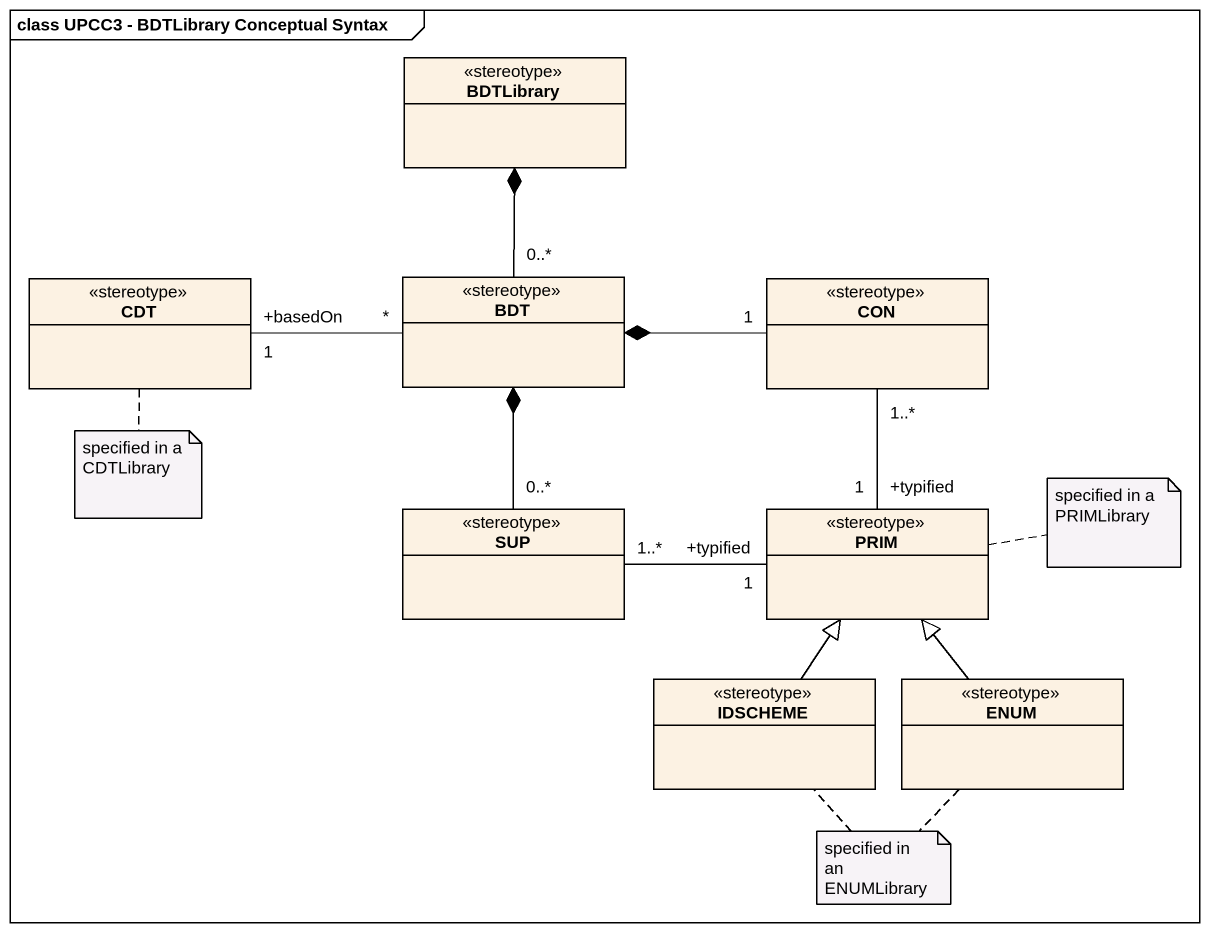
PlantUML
@startuml
mainframe class UPCC3 - BDTLibrary Conceptual Syntax
hide circle
hide empty members
class BDTLibrary <<stereotype>>
class CDT <<stereotype>>
class BDT <<stereotype>>
class CON <<stereotype>>
class SUP <<stereotype>>
class PRIM <<stereotype>>
class IDSCHEME <<stereotype>>
class "ENUM" as ENUM_ <<stereotype>>
CDT "+basedOn\n1" -right- "*" BDT
BDT "0..*" -up-* BDTLibrary
CON "1" -left-* BDT
CON "1..*" -- "+typified\n1" PRIM
SUP "0..*" -up-* BDT
SUP "1..*" -right- "+typified\n1" PRIM
IDSCHEME -up-|> PRIM
ENUM_ -up-|> PRIM
note bottom of CDT : specified in a CDTLibrary
note right of PRIM
  specified in a
  PRIMLibrary
end note
note as N3
  specified in an
  ENUMLibrary
end note
N3 .. ENUM_
N3 .. IDSCHEME
@enduml
